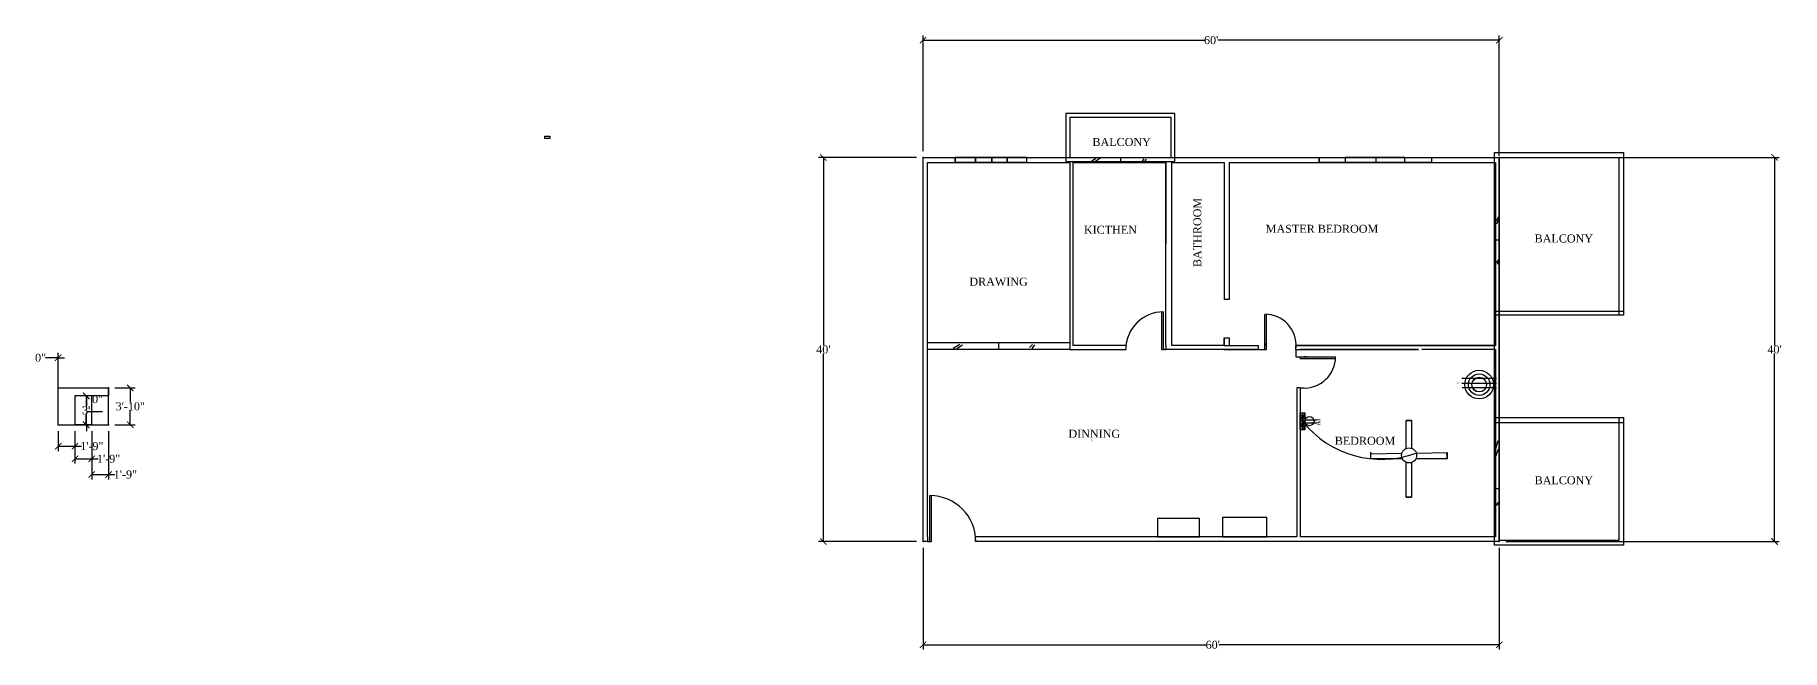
# Model space of a CAD drawing. Header units: inches. Extents: x -864 to 6721, y 1071 to 2315.
# Drawn here: x 3197 to 5380, y 1071 to 1840 of the extents above; entities that cross this region are included whole.
import ezdxf

# ---------------------------------------------------------------- set-up
doc = ezdxf.new("R2010")
doc.units = ezdxf.units.IN
for name, color, linetype in [('Door', 201, 'Continuous'), ('MY ROOM', 131, 'Continuous'), ('Wall', 2, 'Continuous'), ('Window', 90, 'Continuous')]:
    doc.layers.add(name, color=color, linetype=linetype)
doc.layers.add('Label', color=7, linetype='Continuous', plot=False)
doc.styles.get("Standard").update_dxf_attribs({"font": 'times.ttf'})
doc.dimstyles.new('ISO-25$0', dxfattribs={"dimtxt": 10, "dimasz": 8, "dimexe": 6, "dimexo": 8, "dimgap": 0.09, "dimtad": 0, "dimtih": 1, "dimtoh": 1, "dimdec": 0, "dimzin": 0, "dimlunit": 3, "dimtxsty": 'Standard', "dimblk": 'ARCHTICK', "dimcen": 5.09, "dimadec": 0, "dimazin": 0, "dimtfac": 1, "dimtdec": 0, "dimtmove": 0, "dimatfit": 3, "dimldrblk": 'ARCHTICK', "dimfxl": 1, "dimarcsym": 0})

# ---------------------------------------------------------------- blocks, each defined once
blk = doc.blocks.new('_ArchTick')
at = {"color": 0, "linetype": 'ByBlock', "const_width": 0.15}
blk.add_lwpolyline([(-0.5, -0.5), (0.5, 0.5)], dxfattribs=at)
blk = doc.blocks.new('*D62')
at = {"color": 0, "lineweight": -2}
for p, q in [((3226.1, 1344.7), (3226.1, 1319.9)), ((3247.1, 1344.7), (3247.1, 1319.9)), ((3226.1, 1325.9), (3247.1, 1325.9)), ((3247.1, 1325.9), (3255.1, 1325.9))]:
    blk.add_line(p, q, dxfattribs=at)
at = {"layer": 'Label', "color": 0}
for p in [(3226.1, 1352.7), (3247.1, 1352.7), (3247.1, 1325.9)]:
    blk.add_point(p, dxfattribs=at)
at = {"color": 0, "lineweight": -2, "xscale": 8, "yscale": 8, "zscale": 8, "rotation": 180}
blk.add_blockref('_ArchTick', (3226.1, 1325.9), dxfattribs=at)
at = {"color": 0, "lineweight": -2, "xscale": 8, "yscale": 8, "zscale": 8}
blk.add_blockref('_ArchTick', (3247.1, 1325.9), dxfattribs=at)
at = {"color": 0, "insert": (3268.1, 1325.9), "char_height": 10, "attachment_point": 5}
blk.add_mtext('1\'-9"', dxfattribs=at)
blk = doc.blocks.new('*D63')
at = {"color": 0, "lineweight": -2}
for p, q in [((3247.1, 1344.7), (3247.1, 1304.1)), ((3268.1, 1344.7), (3268.1, 1304.1)), ((3247.1, 1310.1), (3268.1, 1310.1)), ((3268.1, 1310.1), (3276.1, 1310.1))]:
    blk.add_line(p, q, dxfattribs=at)
at = {"layer": 'Label', "color": 0}
for p in [(3247.1, 1352.7), (3268.1, 1352.7), (3268.1, 1310.1)]:
    blk.add_point(p, dxfattribs=at)
at = {"color": 0, "lineweight": -2, "xscale": 8, "yscale": 8, "zscale": 8, "rotation": 180}
blk.add_blockref('_ArchTick', (3247.1, 1310.1), dxfattribs=at)
at = {"color": 0, "lineweight": -2, "xscale": 8, "yscale": 8, "zscale": 8}
blk.add_blockref('_ArchTick', (3268.1, 1310.1), dxfattribs=at)
at = {"color": 0, "insert": (3289.1, 1310.1), "char_height": 10, "attachment_point": 5}
blk.add_mtext('1\'-9"', dxfattribs=at)
blk = doc.blocks.new('*D64')
at = {"color": 0, "lineweight": -2}
for p, q in [((3268.1, 1344.7), (3268.1, 1284.5)), ((3289.1, 1344.7), (3289.1, 1284.5)), ((3268.1, 1290.5), (3289.1, 1290.5)), ((3289.1, 1290.5), (3297.1, 1290.5))]:
    blk.add_line(p, q, dxfattribs=at)
at = {"layer": 'Label', "color": 0}
for p in [(3268.1, 1352.7), (3289.1, 1352.7), (3289.1, 1290.5)]:
    blk.add_point(p, dxfattribs=at)
at = {"color": 0, "lineweight": -2, "xscale": 8, "yscale": 8, "zscale": 8, "rotation": 180}
blk.add_blockref('_ArchTick', (3268.1, 1290.5), dxfattribs=at)
at = {"color": 0, "lineweight": -2, "xscale": 8, "yscale": 8, "zscale": 8}
blk.add_blockref('_ArchTick', (3289.1, 1290.5), dxfattribs=at)
at = {"color": 0, "insert": (3310.1, 1290.5), "char_height": 10, "attachment_point": 5}
blk.add_mtext('1\'-9"', dxfattribs=at)
blk = doc.blocks.new('*D65')
at = {"color": 0, "lineweight": -2}
for p, q in [((3297.1, 1398.7), (3322.2, 1398.7)), ((3316.2, 1398.7), (3316.2, 1380.8)), ((3316.2, 1352.7), (3316.2, 1370.5)), ((3297.1, 1352.7), (3322.2, 1352.7))]:
    blk.add_line(p, q, dxfattribs=at)
at = {"layer": 'Label', "color": 0}
for p in [(3289.1, 1398.7), (3289.1, 1352.7), (3316.2, 1352.7)]:
    blk.add_point(p, dxfattribs=at)
at = {"color": 0, "lineweight": -2, "xscale": 8, "yscale": 8, "zscale": 8}
for p, rotation in [((3316.2, 1398.7), 90), ((3316.2, 1352.7), 270)]:
    blk.add_blockref('_ArchTick', p, dxfattribs=dict(at, rotation=rotation))
at = {"color": 0, "insert": (3316.2, 1375.7), "char_height": 10, "attachment_point": 5}
blk.add_mtext('3\'-10"', dxfattribs=at)
blk = doc.blocks.new('*D66')
at = {"color": 0, "lineweight": -2}
for p, q in [((3260.1, 1388.7), (3254.9, 1388.7)), ((3260.9, 1388.7), (3260.9, 1375.8)), ((3260.9, 1352.7), (3260.9, 1365.5)), ((3260.1, 1352.7), (3254.9, 1352.7))]:
    blk.add_line(p, q, dxfattribs=at)
at = {"layer": 'Label', "color": 0}
for p in [(3268.1, 1388.7), (3260.9, 1352.7), (3268.1, 1352.7)]:
    blk.add_point(p, dxfattribs=at)
at = {"color": 0, "lineweight": -2, "xscale": 8, "yscale": 8, "zscale": 8}
for p, rotation in [((3260.9, 1388.7), 90), ((3260.9, 1352.7), 270)]:
    blk.add_blockref('_ArchTick', p, dxfattribs=dict(at, rotation=rotation))
at = {"color": 0, "insert": (3260.9, 1370.7), "char_height": 10, "attachment_point": 5}
blk.add_mtext("3'", dxfattribs=at)
blk = doc.blocks.new('*D67')
at = {"color": 0, "lineweight": -2}
for p, q in [((3260.1, 1388.7), (3255.3, 1388.7)), ((3261.3, 1388.7), (3261.3, 1375.8)), ((3261.3, 1352.7), (3261.3, 1365.5)), ((3234.1, 1352.7), (3267.3, 1352.7))]:
    blk.add_line(p, q, dxfattribs=at)
at = {"layer": 'Label', "color": 0}
for p in [(3268.1, 1388.7), (3226.1, 1352.7), (3261.3, 1352.7)]:
    blk.add_point(p, dxfattribs=at)
at = {"color": 0, "lineweight": -2, "xscale": 8, "yscale": 8, "zscale": 8}
for p, rotation in [((3261.3, 1388.7), 90), ((3261.3, 1352.7), 270)]:
    blk.add_blockref('_ArchTick', p, dxfattribs=dict(at, rotation=rotation))
at = {"color": 0, "insert": (3261.3, 1370.7), "char_height": 10, "attachment_point": 5}
blk.add_mtext("3'", dxfattribs=at)
blk = doc.blocks.new('*D68')
at = {"color": 0, "lineweight": -2}
for p, q in [((3281.6, 1368.7), (3261.3, 1368.7)), ((3261.3, 1352.7), (3261.3, 1360.7)), ((3234.1, 1352.7), (3267.3, 1352.7)), ((3234.1, 1352.7), (3267.3, 1352.7)), ((3261.3, 1352.7), (3261.3, 1344.7))]:
    blk.add_line(p, q, dxfattribs=at)
at = {"layer": 'Label', "color": 0}
for p in [(3226.1, 1352.7), (3226.1, 1352.7, 19.3), (3261.3, 1352.7)]:
    blk.add_point(p, dxfattribs=at)
at = {"color": 0, "lineweight": -2, "xscale": 8, "yscale": 8, "zscale": 8}
for rotation in [90, 270]:
    blk.add_blockref('_ArchTick', (3261.3, 1352.7), dxfattribs=dict(at, rotation=rotation))
at = {"color": 0, "insert": (3275.3, 1384.7), "char_height": 10, "attachment_point": 5}
blk.add_mtext('0"', dxfattribs=at)
blk = doc.blocks.new('*D69')
at = {"color": 0, "lineweight": -2}
for p, q in [((3226.1, 1360.7), (3226.1, 1442.4)), ((3226.1, 1360.7), (3226.1, 1442.4)), ((3226.1, 1436.4), (3210.1, 1436.4)), ((3226.1, 1436.4), (3234.1, 1436.4))]:
    blk.add_line(p, q, dxfattribs=at)
at = {"layer": 'Label', "color": 0}
for p in [(3226.1, 1436.4), (3226.1, 1352.7, 48), (3226.1, 1352.7)]:
    blk.add_point(p, dxfattribs=at)
at = {"color": 0, "lineweight": -2, "xscale": 8, "yscale": 8, "zscale": 8, "rotation": 180}
blk.add_blockref('_ArchTick', (3226.1, 1436.4), dxfattribs=at)
at = {"color": 0, "lineweight": -2, "xscale": 8, "yscale": 8, "zscale": 8}
blk.add_blockref('_ArchTick', (3226.1, 1436.4), dxfattribs=at)
at = {"color": 0, "insert": (3204.1, 1436.4), "char_height": 10, "attachment_point": 5}
blk.add_mtext('0"', dxfattribs=at)
blk = doc.blocks.new('*D71')
at = {"color": 0, "lineweight": -2}
for p, q in [((4306.7, 1694.8), (4306.7, 1839.3)), ((5026.7, 1688.6), (5026.7, 1839.3)), ((4306.7, 1833.3), (4658.5, 1833.3)), ((5026.7, 1833.3), (4674.9, 1833.3))]:
    blk.add_line(p, q, dxfattribs=at)
at = {"layer": 'Label', "color": 0}
for p in [(5026.7, 1833.3), (4306.7, 1686.8), (5026.7, 1680.6)]:
    blk.add_point(p, dxfattribs=at)
at = {"color": 0, "lineweight": -2, "xscale": 8, "yscale": 8, "zscale": 8, "rotation": 180}
blk.add_blockref('_ArchTick', (4306.7, 1833.3), dxfattribs=at)
at = {"color": 0, "lineweight": -2, "xscale": 8, "yscale": 8, "zscale": 8}
blk.add_blockref('_ArchTick', (5026.7, 1833.3), dxfattribs=at)
at = {"color": 0, "insert": (4666.7, 1833.3), "char_height": 10, "attachment_point": 5}
blk.add_mtext("60'", dxfattribs=at)
blk = doc.blocks.new('*D72')
at = {"color": 0, "lineweight": -2}
for p, q in [((4298.7, 1686.8), (4176.2, 1686.8)), ((4182.2, 1686.8), (4182.2, 1451.9)), ((4182.2, 1206.8), (4182.2, 1441.6)), ((4298.7, 1206.8), (4176.2, 1206.8))]:
    blk.add_line(p, q, dxfattribs=at)
at = {"layer": 'Label', "color": 0}
for p in [(4306.7, 1686.8), (4182.2, 1206.8), (4306.7, 1206.8)]:
    blk.add_point(p, dxfattribs=at)
at = {"color": 0, "lineweight": -2, "xscale": 8, "yscale": 8, "zscale": 8}
for p, rotation in [((4182.2, 1686.8), 90), ((4182.2, 1206.8), 270)]:
    blk.add_blockref('_ArchTick', p, dxfattribs=dict(at, rotation=rotation))
at = {"color": 0, "insert": (4182.2, 1446.8), "char_height": 10, "attachment_point": 5}
blk.add_mtext("40'", dxfattribs=at)
blk = doc.blocks.new('*D73')
at = {"color": 0, "lineweight": -2}
for p, q in [((4306.7, 1198.8), (4306.7, 1071.7)), ((5026.7, 1198.8), (5026.7, 1071.7)), ((4306.7, 1077.7), (4660.5, 1077.7)), ((5026.7, 1077.7), (4676.8, 1077.7))]:
    blk.add_line(p, q, dxfattribs=at)
at = {"layer": 'Label', "color": 0}
for p in [(4306.7, 1206.8), (5026.7, 1206.8), (5026.7, 1077.7)]:
    blk.add_point(p, dxfattribs=at)
at = {"color": 0, "lineweight": -2, "xscale": 8, "yscale": 8, "zscale": 8, "rotation": 180}
blk.add_blockref('_ArchTick', (4306.7, 1077.7), dxfattribs=at)
at = {"color": 0, "lineweight": -2, "xscale": 8, "yscale": 8, "zscale": 8}
blk.add_blockref('_ArchTick', (5026.7, 1077.7), dxfattribs=at)
at = {"color": 0, "insert": (4668.7, 1077.7), "char_height": 10, "attachment_point": 5}
blk.add_mtext("60'", dxfattribs=at)
blk = doc.blocks.new('*D74')
at = {"color": 0, "lineweight": -2}
for p, q in [((5034.7, 1686.8), (5376.6, 1686.8)), ((5370.6, 1686.8), (5370.6, 1451.9)), ((5370.6, 1206.8), (5370.6, 1441.6)), ((5034.7, 1206.8), (5376.6, 1206.8))]:
    blk.add_line(p, q, dxfattribs=at)
at = {"layer": 'Label', "color": 0}
for p in [(5026.7, 1686.8), (5026.7, 1206.8), (5370.6, 1206.8)]:
    blk.add_point(p, dxfattribs=at)
at = {"color": 0, "lineweight": -2, "xscale": 8, "yscale": 8, "zscale": 8}
for p, rotation in [((5370.6, 1686.8), 90), ((5370.6, 1206.8), 270)]:
    blk.add_blockref('_ArchTick', p, dxfattribs=dict(at, rotation=rotation))
at = {"color": 0, "insert": (5370.6, 1446.8), "char_height": 10, "attachment_point": 5}
blk.add_mtext("40'", dxfattribs=at)
blk = doc.blocks.new('Fan')
for points in [[(5689.8, 1561.8), (5689.8, 1596.7), (5696.7, 1596.7), (5696.7, 1562.1)], [(5685.3, 1548.9), (5645.9, 1548.9), (5645.9, 1555.2), (5684.5, 1555.8)], [(5702.5, 1556.2), (5741.2, 1556.8), (5741.2, 1548.9), (5701.9, 1548.9)], [(5696.7, 1544.4), (5696.7, 1501), (5689.8, 1501), (5689.8, 1544.6)]]:
    blk.add_lwpolyline(points)
blk.add_lwpolyline([(5645.9, 1556.8), (5645.5, 1556.8), (5645.5, 1553.5), (5645.9, 1553.5)], close=True)
blk.add_circle((5693.6, 1553.2), 9.38)
for start, end in [(85.9088, 94.0912), (170.4558, 174.4222), (360, 9.5303), (265.9088, 274.0912)]:
    blk.add_arc((5693.2, 1548.9), 48, start, end)
blk = doc.blocks.new('PB')
for p, q in [((5609.29, 1395.2), (5609.29, 1398.69)), ((5610.24, 1398.69), (5610.24, 1395.2)), ((5607.37, 1395.2), (5612.01, 1393.92)), ((5612.01, 1395.2), (5607.37, 1393.92)), ((5607.37, 1393.92), (5607.37, 1395.2)), ((5607.37, 1395.2), (5608.13, 1395.2)), ((5607.37, 1394.56), (5612.01, 1394.56)), ((5608.13, 1395.2), (5608.13, 1393.92)), ((5608.13, 1393.92), (5608.88, 1393.92)), ((5608.88, 1393.92), (5608.88, 1395.2)), ((5608.88, 1395.2), (5609.69, 1395.2)), ((5609.69, 1395.2), (5609.69, 1393.92)), ((5609.69, 1393.92), (5610.36, 1393.92)), ((5610.36, 1393.92), (5610.36, 1395.2)), ((5610.36, 1395.2), (5611.19, 1395.2)), ((5611.19, 1395.2), (5611.19, 1393.92)), ((5611.19, 1393.92), (5611.25, 1394.13)), ((5612.01, 1393.92), (5612.01, 1395.2))]:
    blk.add_line(p, q)
blk.add_lwpolyline([(5607.37, 1395.2), (5612.01, 1395.2), (5612.01, 1393.92), (5607.37, 1393.92)], close=True)
blk.add_circle((5609.69, 1396.49), 1.28)
at = {"insert": (5609.05, 1399.57), "char_height": 1, "width": 2.2568, "attachment_point": 1}
blk.add_mtext('PB', dxfattribs=at)
blk = doc.blocks.new('AC')
for p, q in [((5447.6, 1486.1), (5512.7, 1486.1)), ((5447.6, 1477), (5512.7, 1477)), ((5512.7, 1468.1), (5448.1, 1468.1))]:
    blk.add_line(p, q)
for centre, radius in [((5480.4, 1474.1), 26.9), ((5480.4, 1474.1), 26.9), ((5480.4, 1474.1), 26.9), ((5480.4, 1474.1), 20.2), ((5480.4, 1474.1), 13.9), ((5480.5, 1474), 13.8)]:
    blk.add_circle(centre, radius)
at = {"insert": (5437.9, 1478.3), "char_height": 2.5, "width": 21.974, "attachment_point": 1}
blk.add_mtext('AC', dxfattribs=at)

msp = doc.modelspace()

# ---------------------------------------------------------------- linework, layer by layer
for p, q in [((4610, 1446.8), (4607, 1446.8)), ((4772.7, 1446.8), (4772.7, 1437.6)), ((4773.3, 1446.8), (4780.3, 1446.8)), ((4772.7, 1437.6), (4778.1, 1437.6)), ((3226.1, 1352.7), (3226.1, 1398.7)), ((3226.1, 1398.7), (3247.1, 1398.7)), ((3247.1, 1398.7), (3268.1, 1398.7)), ((3268.1, 1398.7), (3289.1, 1398.7)), ((3289.1, 1398.7), (3289.1, 1388.7)), ((3289.1, 1352.7), (3289.1, 1398.7)), ((3289.1, 1388.7), (3247.1, 1388.7)), ((3247.1, 1388.7), (3247.1, 1352.7)), ((3268.1, 1352.7), (3268.1, 1388.7)), ((3226.1, 1352.7), (3247.1, 1352.7)), ((3247.1, 1352.7), (3268.1, 1352.7)), ((3268.1, 1352.7), (3247.1, 1352.7)), ((3247.1, 1352.7), (3289.1, 1352.7)), ((3268.1, 1352.7), (3289.1, 1352.7))]:
    msp.add_line(p, q)
msp.add_lwpolyline([(3840.4, 1710.3), (3834.2, 1710.3), (3834.2, 1713.4), (3840.4, 1713.4)], close=True)
at = {"layer": 'Door'}
for p, q in [((4605, 1446.8), (4605, 1493.7)), ((4607, 1446.8), (4607, 1493.7)), ((4733.9, 1446.8), (4733.9, 1490.7)), ((4735.9, 1454.8), (4735.9, 1490.7)), ((4560.4, 1446.8), (4560.4, 1451.8)), ((4605, 1446.8), (4607, 1446.8)), ((4725.9, 1446.8), (4735.9, 1446.8)), ((4733.9, 1454.8), (4733.9, 1451.8)), ((4735.9, 1446.8), (4735.9, 1454.8)), ((4778.1, 1437.6), (4822, 1437.6)), ((4778.1, 1435.6), (4786.1, 1435.6)), ((4786.1, 1435.6), (4822, 1435.6)), ((4315.4, 1206.8), (4315.4, 1264.1)), ((4317.4, 1206.8), (4317.4, 1264)), ((4312.4, 1206.8), (4315.4, 1206.8)), ((4315.4, 1206.8), (4317.4, 1206.8)), ((4372.4, 1206.8), (4372.4, 1212.7)), ((4372.4, 1212.7), (4372.4, 1212.7))]:
    msp.add_line(p, q, dxfattribs=at)
for points in [[(4599.5, 1212.7), (4652.2, 1212.7), (4652.2, 1235.5), (4599.5, 1235.5)], [(4680.8, 1212.7), (4736.4, 1212.7), (4736.4, 1236.9), (4680.8, 1236.9)]]:
    msp.add_lwpolyline(points, close=True, dxfattribs=at)
for centre, radius, start, end in [((4607, 1446.8), 47, 90, 180), ((4733.9, 1451.8), 39, 355.9116, 90), ((4783.1, 1437.6), 39, 265.9116, 0), ((4315.4, 1206.8), 57.3, 0, 90)]:
    msp.add_arc(centre, radius, start, end, dxfattribs=at)
at = {"layer": 'MY ROOM'}
for p, q in [((5026.7, 1686.8), (5026.7, 1206.8)), ((4778.1, 1446.8), (4925.7, 1446.8)), ((4925.7, 1446.8), (4778.1, 1446.8)), ((4925.7, 1446.8), (4778.1, 1446.8)), ((5021.8, 1446.8), (4929.8, 1446.8)), ((5021.8, 1446.8), (4929.8, 1446.8)), ((5021.8, 1446.8), (5021.8, 1212.7)), ((4778.1, 1435.6), (4778.1, 1437.6)), ((4778.1, 1435.6), (4778.1, 1435.6)), ((4786.1, 1437.6), (4783.1, 1437.6)), ((4773.9, 1398.8), (4773.9, 1212.7)), ((4778.1, 1398.8), (4778.1, 1212.7)), ((4778.1, 1398.8), (4778.1, 1397.6)), ((4778.1, 1398.8), (4783.1, 1398.8)), ((5020.7, 1355.6), (5182, 1355.6)), ((5021.8, 1361.8), (5182, 1361.8)), ((5024.9, 1332.7), (5021.8, 1322)), ((5025.4, 1322), (5021.8, 1312.5)), ((5021.1, 1273.2), (5027.2, 1273.2)), ((5023.2, 1252.7), (5025.7, 1255.6)), ((5023.4, 1251.6), (5026.1, 1254.8)), ((5021.8, 1212.7), (4778.1, 1212.7))]:
    msp.add_line(p, q, dxfattribs=at)
for points in [[(5182, 1360.4), (5182, 1202.1), (5020.7, 1202.1), (5020.7, 1692.8), (5182, 1692.8), (5182, 1489.5)], [(5176, 1360.4), (5176, 1208.1), (5026.7, 1208.1), (5026.7, 1686.8), (5176, 1686.8), (5176, 1489.5)]]:
    msp.add_lwpolyline(points, dxfattribs=at)
msp.add_arc((4879.5, 1435.3), 125.8, 218.4006, 290.207, dxfattribs=at)
at = {"layer": 'Wall'}
for p, q in [((4306.7, 1686.8), (5176, 1686.8)), ((4306.7, 1206.8), (4306.7, 1686.8)), ((4522.5, 1685.6), (4517.4, 1681.8)), ((4528, 1685.7), (4522, 1681.8)), ((4553.3, 1686.8), (4553.3, 1680.6)), ((4582.6, 1684.9), (4579.9, 1681.8)), ((4585.7, 1684.4), (4582.6, 1680.6)), ((4312.4, 1680.6), (4490, 1680.6)), ((4312.4, 1212.7), (4312.4, 1680.6)), ((4490, 1680.6), (4490, 1446.8)), ((4610, 1680.6), (4493.9, 1680.6)), ((4493.9, 1680.6), (4493.9, 1451.8)), ((4493.9, 1680.6), (4610, 1680.6)), ((4610, 1451.8), (4610, 1680.6)), ((4610, 1680.6), (4610, 1578.6)), ((4610, 1578.6), (4610, 1680.6)), ((4617.4, 1451.8), (4617.4, 1680.6)), ((4617.4, 1680.6), (4683.1, 1680.6)), ((4683.1, 1680.6), (4683.1, 1509.3)), ((4689.3, 1680.6), (4689.3, 1509.3)), ((4689.3, 1680.6), (5021.8, 1680.6)), ((5021.8, 1680.6), (5021.8, 1451.8)), ((5021.8, 1680.6), (5021.8, 1451.8)), ((5025.8, 1612.6), (5022.7, 1607.2)), ((5025.8, 1608.8), (5023.4, 1603.2)), ((5020.7, 1584), (5026.7, 1584)), ((5025.8, 1558.9), (5023, 1555.4)), ((5026.2, 1556.8), (5024, 1553.5)), ((4689.3, 1509.3), (4683.1, 1509.3)), ((5021.8, 1494.5), (5026.7, 1494.5)), ((5182, 1489.5), (5021.8, 1489.5)), ((5026.7, 1494.6), (5176, 1494.6)), ((5026.7, 1494.5), (5182, 1494.5)), ((5176, 1494.6), (5176.2, 1489.5)), ((5182, 1494.5), (5182, 1494.5)), ((5182, 1494.5), (5182, 1489.5)), ((4344.5, 1448.5), (4352.5, 1453.4)), ((4349, 1448.1), (4356.1, 1452.5)), ((4401.2, 1455.3), (4401.2, 1446.8)), ((4443.3, 1453.2), (4439.9, 1449.2)), ((4443, 1448.1), (4446.3, 1452.5)), ((4490, 1446.8), (4560.4, 1446.8)), ((4560.4, 1451.8), (4493.9, 1451.8)), ((4608.9, 1446.8), (4610, 1446.8)), ((4610, 1451.8), (4610, 1446.8)), ((4725.9, 1446.8), (4610, 1446.8)), ((4683.1, 1451.8), (4617.4, 1451.8)), ((4683.1, 1461.3), (4683.1, 1451.8)), ((4683.1, 1451.8), (4683.1, 1461.3)), ((4683.1, 1461.3), (4689.3, 1461.3)), ((4683.1, 1451.8), (4683.1, 1456.9)), ((4683.1, 1456.9), (4683.1, 1456.9)), ((4683.1, 1456.9), (4683.1, 1451.8)), ((4683.1, 1451.8), (4725.9, 1451.8)), ((4683.1, 1451.8), (4687.7, 1451.8)), ((4683.1, 1446.8), (4724.7, 1446.8)), ((4689.3, 1461.3), (4689.3, 1451.8)), ((4689.3, 1451.8), (4689.3, 1451.5)), ((4725.9, 1446.8), (4725.9, 1451.8)), ((4772.7, 1446.8), (4772.7, 1451.8)), ((4772.7, 1451.8), (5021.8, 1451.8)), ((4772.7, 1446.8), (4772.7, 1451.8)), ((4772.7, 1446.8), (4773.9, 1446.8)), ((5021.8, 1451.8), (4773.9, 1451.8)), ((4778.1, 1398.8), (4773.9, 1398.8)), ((5182, 1361.8), (5182, 1356.8)), ((4312.4, 1206.8), (4306.7, 1206.8)), ((4312.4, 1212.7), (4312.4, 1206.8)), ((4773.9, 1212.7), (4372.4, 1212.7)), ((5026.7, 1206.8), (4372.4, 1206.8))]:
    msp.add_line(p, q, dxfattribs=at)
for points in [[(4485.1, 1681.8), (4621.5, 1681.8), (4621.5, 1741.6), (4485.1, 1741.6)], [(4490, 1686.8), (4616.6, 1686.8), (4616.6, 1736.7), (4490, 1736.7)], [(4490, 1446.8), (4312.4, 1446.8), (4312.4, 1455.3), (4490, 1455.3)]]:
    msp.add_lwpolyline(points, close=True, dxfattribs=at)
at = {"layer": 'Window'}
for p, q in [((4347, 1686.8), (4347, 1680.6)), ((4372.1, 1680.6), (4372.1, 1686.8)), ((4372.1, 1686.8), (4392.8, 1686.8)), ((4372.1, 1686.8), (4372.1, 1680.6)), ((4392.8, 1686.8), (4392.8, 1680.6)), ((4392.8, 1680.6), (4392.8, 1686.8)), ((4392.8, 1686.8), (4411.8, 1686.8)), ((4411.8, 1680.6), (4411.8, 1686.8)), ((4411.8, 1686.8), (4435.8, 1686.8)), ((4411.8, 1686.8), (4411.8, 1680.6)), ((4435.8, 1686.8), (4435.8, 1680.6)), ((4801.7, 1686.8), (4801.7, 1680.6)), ((4908.8, 1686.8), (4834.2, 1686.8)), ((4834.2, 1686.8), (4834.2, 1680.6)), ((4872.7, 1680.6), (4872.7, 1686.8)), ((4872.7, 1686.8), (4942, 1686.8)), ((4908.8, 1680.6), (4908.8, 1686.8)), ((4942, 1686.8), (4942, 1680.6)), ((4347, 1680.6), (4372.1, 1680.6)), ((4372.1, 1680.6), (4392.8, 1680.6)), ((4392.8, 1680.6), (4411.8, 1680.6)), ((4801.7, 1680.6), (4872.7, 1680.6))]:
    msp.add_line(p, q, dxfattribs=at)
for points in [[(4347, 1686.8), (4435.8, 1686.8), (4435.8, 1686.8), (4347, 1686.8)], [(4347, 1686.8), (4435.8, 1686.8), (4435.8, 1680.6), (4347, 1680.6)], [(4801.7, 1686.8), (4942, 1686.8), (4942, 1680.6), (4801.7, 1680.6)]]:
    msp.add_lwpolyline(points, close=True, dxfattribs=at)

# ---------------------------------------------------------------- block references
at = {"layer": 'MY ROOM', "xscale": 0.664255671101273, "yscale": 0.664255671101273, "zscale": 0.664255671101273}
msp.add_blockref('AC', (1361.2, 423.7), dxfattribs=at)
at = {"layer": 'MY ROOM', "xscale": 4.452823137446103, "yscale": 4.452823137446103, "zscale": 4.45282313744633, "rotation": 270}
msp.add_blockref('PB', (-1428.8, 26336.2), dxfattribs=at)
at = {"layer": 'MY ROOM'}
msp.add_blockref('Fan', (-779.5, -238.8), dxfattribs=at)

# ---------------------------------------------------------------- texts
at = {"layer": 'Label', "char_height": 10, "attachment_point": 1}
for s, insert, width in [('BALCONY', (4518.4, 1711.1), 103.268), ('KICTHEN', (4507.7, 1601.4), 93.991), ('MASTER BEDROOM', (4734.9, 1602.6), 245.698), ('BALCONY', (5070.9, 1590.5), 103.268), ('DRAWING', (4364.6, 1536.5), 157.479), ('DINNING', (4488.4, 1346.5), 244.455), ('BEDROOM', (4821.2, 1337.7), 154.578), ('BALCONY', (5070.9, 1288.3), 103.268)]:
    msp.add_mtext(s, dxfattribs=dict(at, insert=insert, width=width))
at = {"layer": 'Label', "insert": (4644.4, 1549.8), "char_height": 10, "width": 82.466, "attachment_point": 1, "rotation": 90}
msp.add_mtext('BATHROOM', dxfattribs=at)
at = {"layer": 'Wall', "insert": (4516.3, 1334), "char_height": 2.5, "attachment_point": 1}
msp.add_mtext('Z', dxfattribs=at)

# ---------------------------------------------------------------- dimensions: what is measured, and where the dimension line sits
for base, p1, p2, picture, middle in [((5026.7, 1833.3), (4306.7, 1686.8), (5026.7, 1680.6), '*D71', (4666.7, 1833.3)), ((3226.1410904, 1436.4261247), (3226.1410904, 1352.6539359, 48), (3226.1410904, 1352.6539359), '*D69', (3204.103001, 1436.4261247)), ((3247.1, 1325.9), (3226.1, 1352.7), (3247.1, 1352.7), '*D62', (3268.1, 1325.9)), ((3268.1, 1310.1), (3247.1, 1352.7), (3268.1, 1352.7), '*D63', (3289.1, 1310.1)), ((3289.1, 1290.5), (3268.1, 1352.7), (3289.1, 1352.7), '*D64', (3310.1, 1290.5))]:
    dim = msp.add_linear_dim(base=base, p1=p1, p2=p2, dimstyle='ISO-25$0')
    dim.commit()
    dim.dimension.update_dxf_attribs({"geometry": picture, "text_midpoint": middle})
for base, p1, p2, picture, middle in [((4182.2, 1206.8), (4306.7, 1686.8), (4306.7, 1206.8), '*D72', (4182.2, 1446.8)), ((3316.2, 1352.7), (3289.1, 1398.7), (3289.1, 1352.7), '*D65', (3316.2, 1375.7)), ((3261.3, 1352.7), (3268.1, 1388.7), (3226.1, 1352.7), '*D67', (3261.3, 1370.7)), ((3260.9, 1352.7), (3268.1, 1388.7), (3268.1, 1352.7), '*D66', (3260.9, 1370.7))]:
    dim = msp.add_linear_dim(base=base, p1=p1, p2=p2, angle=90, dimstyle='ISO-25$0')
    dim.commit()
    dim.dimension.update_dxf_attribs({"geometry": picture, "text_midpoint": middle})
dim = msp.add_linear_dim(base=(5370.6, 1206.8), p1=(5026.7, 1686.8), p2=(5026.7, 1206.8), angle=90, dimstyle='ISO-25$0')
dim.commit()
dim.dimension.update_dxf_attribs({"geometry": '*D74', "text_midpoint": (5370.6, 1446.8), "dimtype": 160})
dim = msp.add_linear_dim(base=(3261.2799924, 1352.6539359), p1=(3226.1410904, 1352.6539359), p2=(3226.1410904, 1352.6539359, 19.3212079), angle=90, dimstyle='ISO-25$0', override={"dimtmove": 1})
dim.commit()
dim.dimension.update_dxf_attribs({"geometry": '*D68', "text_midpoint": (3275.3180819, 1384.6539359)})
dim = msp.add_linear_dim(base=(5026.7, 1077.7), p1=(4306.7, 1206.8), p2=(5026.7, 1206.8), dimstyle='ISO-25$0')
dim.commit()
dim.dimension.update_dxf_attribs({"geometry": '*D73', "text_midpoint": (4668.7, 1077.7), "dimtype": 160})

doc.saveas('drawing.dxf')
